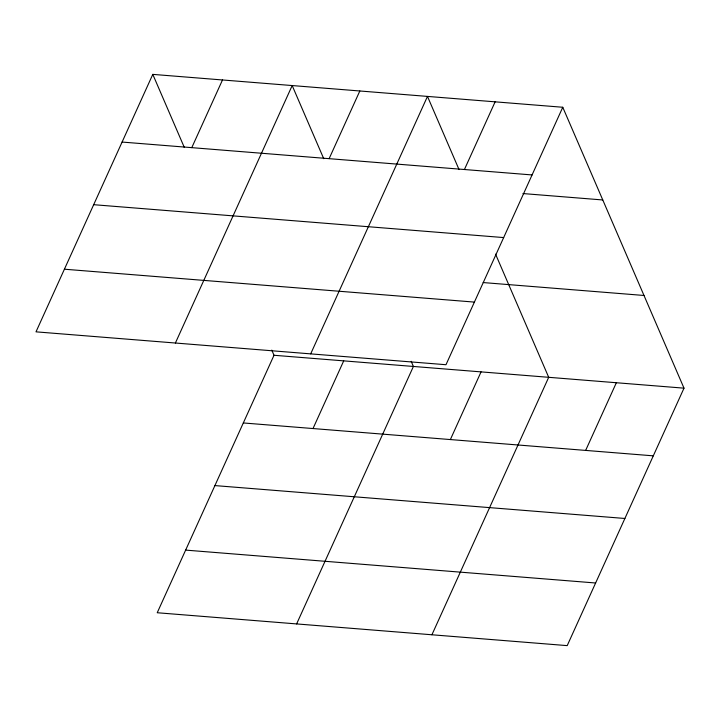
<?xml version="1.0" encoding="UTF-8"?>
<svg xmlns="http://www.w3.org/2000/svg" width="720" height="720" viewBox="0 0 720 720"><rect width="100%" height="100%" fill="white"/><g stroke="black" fill="none" stroke-linecap="round" stroke-linejoin="round"><path stroke-width="1.08" d="M152.793 74.376L36 331.839L445.986 364.725L562.77 107.262L152.793 74.376L184.347 147.501M191.781 147.645L222.489 79.965M175.392 343.017L292.185 85.563L323.739 158.688M329.13 158.661L359.829 90.981M271.791 350.127L274.014 355.275L157.23 612.738L567.207 645.624L684 388.161L562.77 107.262M310.689 353.871L427.482 96.408L459.036 169.542M313.011 428.544L343.71 360.864M464.427 169.515L495.126 101.835M296.622 623.916L413.406 366.462L411.183 361.305M450.36 439.569L481.059 371.88M431.919 634.77L548.703 377.307L495.549 254.133M585.648 450.414L616.356 382.734M122.085 142.056L532.071 174.942M522.936 193.554L602.775 199.962M93.681 204.687L503.667 237.573M483.192 282.564L643.995 295.47M64.413 269.208L474.399 302.094M274.014 355.275L684 388.161M243.315 422.955L653.301 455.841M214.902 485.586L624.888 518.472M185.634 550.107L595.62 582.993"/></g></svg>
